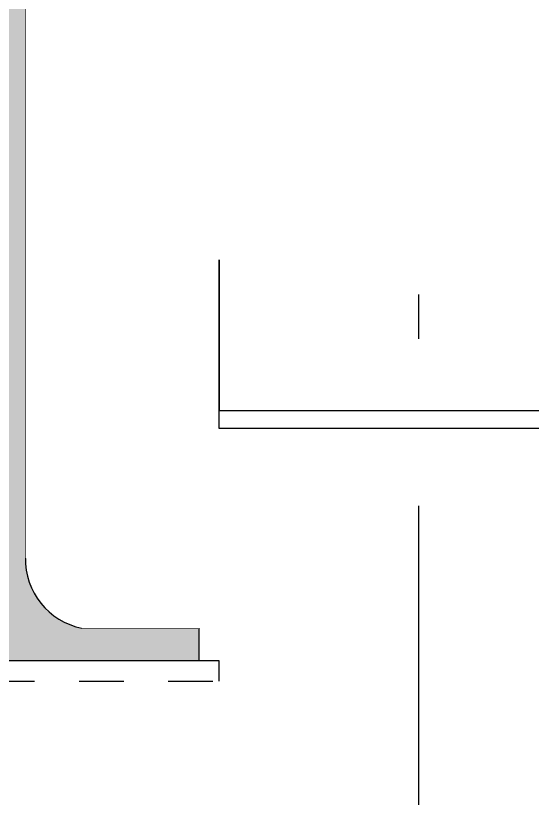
# Model space of a CAD drawing. Header units: millimetres. Extents: x -101 to 3415, y -52 to 1366.
# Drawn here: x 227.408 to 228.569, y 94.789 to 96.546 of the extents above; entities that cross this region are included whole.
import ezdxf

# ---------------------------------------------------------------- set-up
doc = ezdxf.new("R2010")
doc.units = ezdxf.units.MM
doc.set_wipeout_variables(frame=1)
doc.linetypes.add('DASHDOT2', pattern=[0.5, 0.25, -0.125, 0, -0.125])
doc.linetypes.add('OCULTA2', pattern=[0.30000000000000004, 0.2, -0.1])
doc.layers.add('00_ARQ', color=8, linetype='Continuous')
doc.layers.add('A-ESTRUCTURA', color=6, linetype='Continuous')

# ---------------------------------------------------------------- blocks, each defined once
blk = doc.blocks.new('A$C4DC86443')
at = {"layer": 'A-ESTRUCTURA', "color": 8, "linetype": 'OCULTA2', "ltscale": 0.1}
blk.add_lwpolyline([(-0.1000000000000085, -0.413), (0.1000000000000085, -0.413), (0.1000000000000085, -0.423), (-0.1000000000000085, -0.423)], close=True, dxfattribs=at)

msp = doc.modelspace()

# ---------------------------------------------------------------- hatches: boundary and pattern name
at = {"layer": '00_ARQ'}
h = msp.add_hatch(dxfattribs=at)
h.set_pattern_fill('PLASTI', color=9, scale=0.2286459215875386)
h.set_pattern_definition([(0, (-3488.395460651146, -6.623347380706074), (0, 1.451901602080869), []), (0, (-3488.395460651146, -6.441859680445821), (0, 1.451901602080869), []), (0, (-3488.395460651146, -6.260371980186391), (0, 1.451901602080869), []), (0, (-3488.395460651146, -5.715908879404809), (0, 1.451901602080869), [])])
edge = h.paths.add_edge_path()
edge.add_line((226.264863185037, 169.1230504401843), (226.2648633632448, 80.53740597466133))
edge.add_line((226.2648633632448, 80.53740597466133), (213.917933543058, 80.53740597434918))
edge.add_line((213.917933543058, 80.53740597434918), (213.9179334248256, 179.9983814496445))
edge.add_line((213.9179334248256, 179.9983814496445), (255.1870279724881, 179.9983814496445))
edge.add_line((255.1870279724881, 179.9983814496445), (255.1870279724881, 163.5358751338373))
edge.add_line((255.1870279724881, 163.5358751338373), (242.2387789263361, 163.535875095341))
edge.add_line((242.2387789263361, 163.535875095341), (242.2387789263361, 175.3340046492597))
edge.add_line((242.2387789263361, 175.3340046492597), (234.0075257491843, 175.3340046492588))
edge.add_line((234.0075257491843, 175.3340046492588), (234.0075257491843, 163.535875095341))
edge.add_line((234.0075257491843, 163.535875095341), (227.23491947146, 163.5358742858918))
edge.add_line((227.23491947146, 163.5358742858918), (227.2349194471125, 163.7409483788618))
edge.add_line((227.2349194471125, 163.7409483788618), (226.9508009497627, 163.7409483788972))
edge.add_line((226.9508009497627, 163.7409483788972), (226.9508009497627, 169.1157337706937))
edge.add_line((226.9508009497627, 169.1157337706937), (227.002392721976, 169.1157337706937))
edge.add_arc((227.0023927219756, 169.1111608522638), 0.004572918429943229, 38.45059877829539, 89.99999999501449, ccw=False)
edge.add_line((227.0059739783809, 169.1140044741666), (227.1182459832772, 168.9099982576534))
edge.add_arc((227.1212533024272, 168.9116532942308), 0.003432654154160998, 208.8255805424185, 279.6250182301404)
edge.add_line((227.1218272396837, 168.9082689611255), (227.1886321916629, 168.9082689611255))
edge.add_line((227.1886321916629, 168.9082689611255), (227.1886321916629, 168.9155856306161))
edge.add_line((227.1886321916629, 168.9155856306161), (227.1253602710277, 168.9155856306161))
edge.add_arc((227.1253602710269, 168.9201585490485), 0.004572918432387496, 218.450598806381, 270.00000000997096, ccw=False)
edge.add_line((227.1217790146211, 168.9173149271424), (227.0095070097232, 169.1213211436581))
edge.add_arc((227.0064996905765, 169.119666107083), 0.003432654150171312, 28.82558053358185, 99.62501824054763)
edge.add_line((227.00592575332, 169.1230504401843), (226.264863185037, 169.1230504396803))
h = msp.add_hatch(color=9, dxfattribs=at)
edge = h.paths.add_edge_path()
edge.add_line((227.4302714479123, 96.78622243875667), (227.4302714479123, 95.32942415636214))
edge.add_arc((227.5877235092366, 95.32516294734302), 0.157509712454721, 178.4497522056292, 258.7548825868334)
edge.add_line((227.5570080534536, 95.17067712180032), (227.8196554523776, 95.17067712180032))
edge.add_line((227.8196554523776, 95.17067712180032), (227.8196554523776, 95.09751042689186))
edge.add_line((227.8196554523776, 95.09751042689186), (226.9965301346604, 95.09751042689186))
edge.add_line((226.9965301346604, 95.09751042689186), (226.9965301346604, 95.17067712180032))
edge.add_line((226.9965301346604, 95.17067712180032), (227.2591775335859, 95.17067712180032))
edge.add_arc((227.2284620778021, 95.32516294734208), 0.1575097124539426, 281.2451174135171, 361.5502477947198)
edge.add_line((227.3859141391256, 95.32942415636214), (227.3859141391256, 96.78622243875667))
edge.add_arc((227.2591775335855, 96.78622243875705), 0.1267366055400601, 359.9999999998265, 449.9999999998329)
edge.add_line((227.2591775335859, 96.91295904429711), (226.9965301346604, 96.91295904429711))
edge.add_line((226.9965301346604, 96.91295904429711), (226.9965301346604, 96.98612573920558))
edge.add_line((226.9965301346604, 96.98612573920558), (227.8196554523776, 96.98612573920558))
edge.add_line((227.8196554523776, 96.98612573920558), (227.8196554523776, 96.91295904429711))
edge.add_line((227.8196554523776, 96.91295904429711), (227.5570080534536, 96.91295904429711))
edge.add_arc((227.5570080534532, 96.78622243875625), 0.1267366055408559, 89.99999999980727, 179.9999999998137)

# ---------------------------------------------------------------- linework, layer by layer
at = {"layer": '00_ARQ', "color": 9, "linetype": 'DASHDOT2', "ltscale": 3}
msp.add_line((228.3141026527964, 38.69520401653707), (228.3141042930756, 195.7658865002211), dxfattribs=at)
at = {"layer": '00_ARQ', "color": 9, "ltscale": 2}
for points in [[(227.8653846366938, 97.03185492352264), (253.2771122286207, 97.03185493348914), (253.2771122286207, 95.6188231380784), (227.8653846366938, 95.6188231281119)], [(253.2771122286207, 96.99115595944603), (227.8653846366938, 96.99115594948036), (227.8653846366938, 95.65952210215336), (253.2771122286207, 95.65952211212068)]]:
    msp.add_lwpolyline(points, close=True, dxfattribs=at)
at = {"layer": '00_ARQ', "color": 9}
msp.add_lwpolyline([(227.4302714479123, 96.78622243875667), (227.4302714479123, 95.32942415636214, 0.3654787225960788), (227.5570080534536, 95.17067712180032), (227.8196554523776, 95.17067712180032), (227.8196554523776, 95.09751042689186), (226.9965301346604, 95.09751042689186), (226.9965301346604, 95.17067712180032), (227.2591775335859, 95.17067712180032, 0.3654787225960811), (227.3859141391256, 95.32942415636214), (227.3859141391256, 96.78622243875667, 0.414213562373095), (227.2591775335859, 96.91295904429711), (226.9965301346604, 96.91295904429711), (226.9965301346604, 96.98612573920558), (227.8196554523776, 96.98612573920558), (227.8196554523776, 96.91295904429711), (227.5570080534536, 96.91295904429711, 0.414213562373095)], format="xyb", close=True, dxfattribs=at)

# ---------------------------------------------------------------- block references
at = {"layer": '00_ARQ', "color": 9, "extrusion": (0, 0, -1), "xscale": 4.572918431750428, "yscale": 4.572918431750428, "zscale": -4.572918431750772}
msp.add_blockref('A$C4DC86443', (-227.4080927935198, 96.98612573920558), dxfattribs=at)

# ---------------------------------------------------------------- next in the draw order: wipeouts: each hides what was drawn before it
at = {"color": 9, "ltscale": 2}
msp.add_wipeout([(228.32267647986848, 96.91295904429734), (228.32267647986848, 95.99837535794718), (227.81965545237586, 95.99837535794718), (227.81965545237586, 95.1706771218003), (227.55700805345245, 95.17067712180022), (227.4302714479123, 95.32942415636447), (227.4302714479123, 96.7862224387572), (227.55700805345245, 96.91295904429734)], dxfattribs=at).dxf.layer = '00_ARQ'

# ---------------------------------------------------------------- next in the draw order: linework, layer by layer
at = {"layer": '00_ARQ', "color": 9}
msp.add_lwpolyline([(226.3808139485421, 94.76893855976748), (226.3808139485421, 94.79298572942648, 0.4142135623766002), (226.3790762395424, 94.79472343842868, -2.393763305771752e-12), (226.2666008940384, 94.79472343842868, 0.4142135620982981), (226.264863185037, 94.79298572942648)], format="xyb", dxfattribs=at)

doc.saveas('drawing.dxf')
